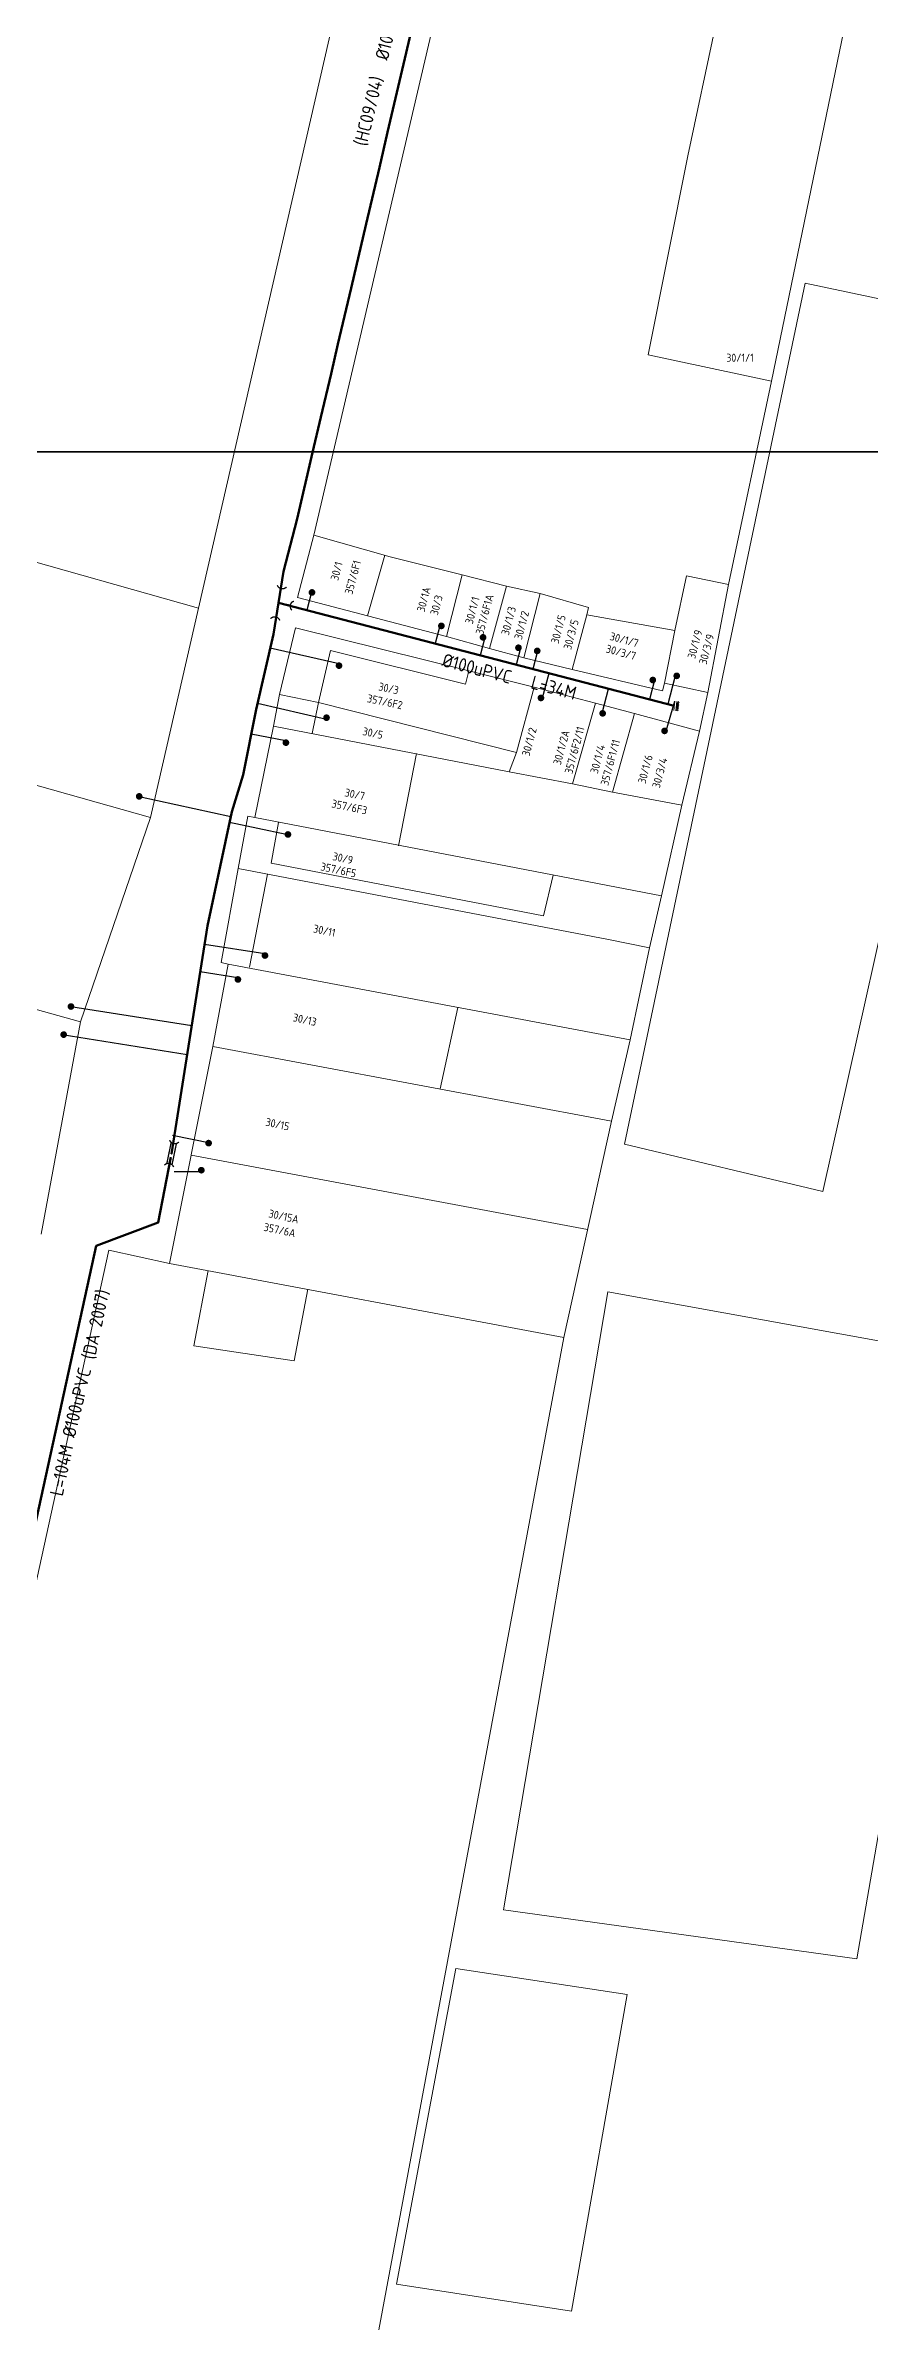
# Model space of a CAD drawing. Header units: inches. Extents: x 595615 to 1194060, y 1190840 to 2385448.
# Drawn here: x 596603.7 to 596665.5, y 1191500.4 to 1191671.1 of the extents above; entities that cross this region are included whole.
import ezdxf
from ezdxf.enums import TextEntityAlignment as Align

# ---------------------------------------------------------------- set-up
doc = ezdxf.new("R2010")
doc.units = ezdxf.units.IN
doc.header["$MEASUREMENT"] = 0
doc.layers.get('Defpoints').update_dxf_attribs({"color": 1})
for name, color, linetype, lineweight in [('Chitiet', 4, 'Continuous', 9), ('DN 100 uPVC', 4, 'Continuous', 50), ('DN 25 PE', 40, 'Continuous', 30), ('NAM-CDAI', 220, 'Continuous', 25), ('Nen_HTHANH-TP', 9, 'Continuous', 0), ('Nen_SN-HTHANH-TP_new', 7, 'Continuous', 0), ('Nen_SN_HTHANH_old', 9, 'Continuous', 0), ('Te', 4, 'Continuous', 15), ('TEXT PIPE', 3, 'Continuous', 25), ('TLK 15', 220, 'Continuous', 20)]:
    doc.layers.add(name, color=color, linetype=linetype, lineweight=lineweight)
doc.styles.add('Sonha_QTB', font='isocp.shx', dxfattribs={"height": 0.6, "bigfont": 'bigfont.shx'})
doc.styles.add('text', font='isocp2.shx')

# ---------------------------------------------------------------- blocks, each defined once
blk = doc.blocks.new('BIT')
at = {"layer": 'Chitiet', "ltscale": 100}
for p, q in [((0.35, 0), (-0.35, 0)), ((-0.3, -0.16), (-0.35, -0.21)), ((0.35, -0.16), (-0.35, -0.16)), ((-0.18, -0.16), (-0.34, -0.33)), ((-0.06, -0.16), (-0.22, -0.33)), ((0.07, -0.16), (-0.09, -0.33)), ((0.19, -0.16), (0.03, -0.33)), ((0.32, -0.16), (0.15, -0.33)), ((0.35, -0.25), (0.28, -0.33))]:
    blk.add_line(p, q, dxfattribs=at)
blk = doc.blocks.new('TE1')
at = {"layer": 'Chitiet', "ltscale": 100, "const_width": 0.1}
for points in [[(-0.35, 1.28, 0.571257), (0.35, 1.28)], [(1.1, 0.35, 0.571257), (1.1, -0.35)], [(0.35, -1.28, 0.571257), (-0.35, -1.28)]]:
    blk.add_lwpolyline(points, format="xyb", dxfattribs=at)
for points in [[(0, -1.08), (0, 1.08)], [(0.9, 0), (0, 0)]]:
    blk.add_lwpolyline(points, dxfattribs=at)
blk = doc.blocks.new('TLK 15')
at = {"layer": 'TLK 15', "linetype": 'Continuous', "const_width": 0.25}
blk.add_lwpolyline([(-0.125, 0, 1), (0.125, 0, 1)], format="xyb", close=True, dxfattribs=at)
blk = doc.blocks.new('ONG NOI')
at = {"layer": 'Chitiet', "ltscale": 100, "const_width": 0.1}
for points in [[(-0.95, -0.35, 0.571257), (-0.95, 0.35)], [(0.97, 0.35, 0.571257), (0.97, -0.35)]]:
    blk.add_lwpolyline(points, format="xyb", dxfattribs=at)
for points in [[(0.83, 0.2), (-0.8, 0.2)], [(0.83, -0.2), (-0.8, -0.2)]]:
    blk.add_lwpolyline(points, dxfattribs=at)

msp = doc.modelspace()

# ---------------------------------------------------------------- linework, layer by layer
at = {"layer": 'Defpoints'}
for points in [[(597361.233, 1191640.651), (597361.233, 1192441.604), (596228.852, 1192441.604), (596228.852, 1191640.651)], [(597361.233, 1190839.699), (597361.233, 1191640.651), (596228.852, 1191640.651), (596228.852, 1190839.699)]]:
    msp.add_lwpolyline(points, close=True, dxfattribs=at)
at = {"layer": 'DN 100 uPVC'}
for points in [[(596636.338, 1191696.61), (596635.432, 1191691.559), (596634.57, 1191686.687), (596633.423, 1191681.789), (596631.951, 1191675.502), (596630.693, 1191670.133), (596629.402, 1191664.619), (596628.779, 1191661.958), (596627.79, 1191657.738), (596626.66, 1191652.914), (596625.677, 1191648.717), (596625.158, 1191646.499), (596624.394, 1191643.235), (596623.777, 1191640.604), (596622.609, 1191635.618), (596621.594, 1191631.674), (596620.843, 1191626.97), (596619.55, 1191621.334), (596618.56, 1191616.426), (596617.72, 1191613.642), (596615.891, 1191605.09), (596613.197, 1191588.015), (596613.197, 1191588.015)], [(596621.218, 1191629.322), (596650.899, 1191621.588)], [(596613.147, 1191587.758), (596612.196, 1191582.846), (596607.543, 1191581.105), (596602.384, 1191557.569), (596571.967, 1191566.559), (596565.999, 1191568.656), (596560.533, 1191570.43), (596541.897, 1191576.551)]]:
    msp.add_lwpolyline(points, dxfattribs=at)
at = {"layer": 'DN 25 PE'}
for p, q in [((596623.726, 1191630.227), (596623.346, 1191628.767)), ((596633.306, 1191627.592), (596632.959, 1191626.263)), ((596636.68, 1191626.734), (596636.328, 1191625.385)), ((596625.755, 1191624.736), (596620.602, 1191625.918)), ((596639.336, 1191625.828), (596639.036, 1191624.679)), ((596640.616, 1191625.594), (596640.293, 1191624.352)), ((596641.022, 1191622.19), (596641.503, 1191624.036)), ((596649.411, 1191623.534), (596649.031, 1191622.075)), ((596650.958, 1191623.847), (596650.403, 1191621.717)), ((596624.817, 1191620.584), (596619.65, 1191621.77)), ((596645.525, 1191621.159), (596645.971, 1191622.872)), ((596650.292, 1191619.721), (596650.933, 1191621.937)), ((596621.771, 1191618.962), (596619.177, 1191619.485)), ((596610.769, 1191614.808), (596617.648, 1191613.308)), ((596621.799, 1191611.952), (596617.552, 1191612.86)), ((596620.202, 1191603), (596615.674, 1191603.714)), ((596618.171, 1191601.205), (596615.348, 1191601.65)), ((596605.652, 1191599.051), (596614.713, 1191597.621)), ((596604.98, 1191596.944), (596614.372, 1191595.462)), ((596616.1, 1191588.807), (596613.274, 1191589.391)), ((596615.428, 1191586.653), (596613.392, 1191586.653))]:
    msp.add_line(p, q, dxfattribs=at)
at = {"layer": 'Nen_HTHANH-TP', "linetype": 'Continuous'}
for p, q in [((596630.667, 1191696.302), (596615.211, 1191628.92)), ((596637.858, 1191694.148), (596623.866, 1191634.407)), ((596658.177, 1191645.944), (596664.473, 1191676.41)), ((596651.904, 1191662.839), (596653.986, 1191672.601)), ((596651.904, 1191662.839), (596648.936, 1191647.917)), ((596647.173, 1191588.736), (596660.701, 1191653.296)), ((596660.701, 1191653.296), (596676.484, 1191649.969)), ((596662.026, 1191585.178), (596676.484, 1191649.969)), ((596648.936, 1191647.917), (596658.177, 1191645.944)), ((596654.97, 1191630.692), (596658.177, 1191645.944)), ((596582.803, 1191638.104), (596615.211, 1191628.92)), ((596623.866, 1191634.407), (596622.63, 1191629.726)), ((596623.866, 1191634.407), (596629.598, 1191632.781)), ((596629.598, 1191632.781), (596634.989, 1191631.426)), ((596633.813, 1191626.795), (596634.989, 1191631.426)), ((596634.989, 1191631.426), (596638.31, 1191630.568)), ((596637.043, 1191625.907), (596638.31, 1191630.568)), ((596638.31, 1191630.568), (596640.85, 1191630.01)), ((596640.85, 1191630.01), (596639.614, 1191625.199)), ((596644.451, 1191628.983), (596640.85, 1191630.01)), ((596651.819, 1191631.339), (596650.942, 1191627.249)), ((596654.97, 1191630.692), (596651.819, 1191631.339)), ((596653.406, 1191622.591), (596654.97, 1191630.692)), ((596615.211, 1191628.92), (596611.614, 1191613.227)), ((596622.63, 1191629.726), (596633.813, 1191626.795)), ((596643.245, 1191624.312), (596644.331, 1191628.433)), ((596644.331, 1191628.433), (596644.451, 1191628.983)), ((596644.331, 1191628.433), (596650.942, 1191627.249)), ((596621.286, 1191622.455), (596622.502, 1191627.446)), ((596622.502, 1191627.446), (596635.485, 1191624.216)), ((596633.813, 1191626.795), (596637.043, 1191625.907)), ((596650.942, 1191627.249), (596650.165, 1191623.308)), ((596625.113, 1191625.758), (596624.207, 1191621.837)), ((596625.113, 1191625.758), (596635.236, 1191623.226)), ((596639.614, 1191625.199), (596637.043, 1191625.907)), ((596639.614, 1191625.199), (596643.245, 1191624.312)), ((596635.236, 1191623.226), (596635.485, 1191624.216)), ((596635.485, 1191624.216), (596640.386, 1191623.01)), ((596650.016, 1191622.718), (596643.245, 1191624.312)), ((596650.165, 1191623.308), (596650.016, 1191622.718)), ((596650.165, 1191623.308), (596653.406, 1191622.591)), ((596611.614, 1191613.227), (596577.066, 1191622.979)), ((596620.838, 1191620.064), (596621.286, 1191622.455)), ((596624.207, 1191621.837), (596621.286, 1191622.455)), ((596624.207, 1191621.837), (596623.749, 1191619.517)), ((596639.06, 1191618.109), (596624.207, 1191621.837)), ((596640.386, 1191623.01), (596639.06, 1191618.109)), ((596640.386, 1191623.01), (596644.997, 1191621.804)), ((596644.997, 1191621.804), (596643.252, 1191615.742)), ((596647.907, 1191621.016), (596644.997, 1191621.804)), ((596652.788, 1191619.7), (596653.406, 1191622.591)), ((596619.434, 1191613.223), (596620.838, 1191620.064)), ((596638.511, 1191616.659), (596620.838, 1191620.064)), ((596646.272, 1191615.135), (596647.907, 1191621.016)), ((596647.907, 1191621.016), (596652.788, 1191619.7)), ((596652.788, 1191619.7), (596651.473, 1191614.149)), ((596631.57, 1191618.013), (596630.225, 1191611.092)), ((596638.511, 1191616.659), (596639.06, 1191618.109)), ((596643.252, 1191615.742), (596638.511, 1191616.659)), ((596643.252, 1191615.742), (596646.272, 1191615.135)), ((596651.473, 1191614.149), (596646.272, 1191615.135)), ((596611.614, 1191613.227), (596606.366, 1191597.893)), ((596618.914, 1191613.313), (596618.197, 1191609.412)), ((596619.434, 1191613.223), (596618.914, 1191613.313)), ((596649.928, 1191607.348), (596619.434, 1191613.223)), ((596621.204, 1191612.845), (596620.666, 1191609.804)), ((596651.473, 1191614.149), (596649.928, 1191607.348)), ((596616.922, 1191602.351), (596618.197, 1191609.412)), ((596618.197, 1191609.412), (596645.951, 1191604.075)), ((596620.666, 1191609.804), (596641.1, 1191605.851)), ((596619.053, 1191601.993), (596620.397, 1191608.984)), ((596641.1, 1191605.851), (596641.817, 1191608.901)), ((596572.598, 1191607.325), (596606.366, 1191597.893)), ((596649.041, 1191603.447), (596649.928, 1191607.348)), ((596645.951, 1191604.075), (596649.041, 1191603.447)), ((596649.041, 1191603.447), (596647.577, 1191596.556)), ((596616.297, 1191596.041), (596617.442, 1191602.222)), ((596617.442, 1191602.222), (596616.922, 1191602.351)), ((596647.577, 1191596.556), (596617.442, 1191602.222)), ((596603.419, 1191581.97), (596606.366, 1191597.893)), ((596634.655, 1191598.985), (596633.35, 1191592.884)), ((596616.297, 1191596.041), (596613.051, 1191579.788)), ((596646.182, 1191590.445), (596616.297, 1191596.041)), ((596647.577, 1191596.556), (596646.182, 1191590.445)), ((596642.615, 1191574.232), (596646.182, 1191590.445)), ((596647.173, 1191588.736), (596662.026, 1191585.178)), ((596602.91, 1191555.3), (596608.49, 1191580.774)), ((596608.49, 1191580.774), (596613.051, 1191579.788)), ((596613.051, 1191579.788), (596642.615, 1191574.232)), ((596614.876, 1191573.619), (596615.941, 1191579.25)), ((596622.396, 1191572.486), (596623.412, 1191577.846)), ((596638.08, 1191531.308), (596645.922, 1191577.645)), ((596645.922, 1191577.645), (596672.386, 1191572.866)), ((596614.876, 1191573.619), (596622.396, 1191572.486)), ((596642.615, 1191574.232), (596615.91, 1191431.16)), ((596672.386, 1191572.866), (596664.593, 1191527.64)), ((596664.593, 1191527.64), (596638.08, 1191531.308)), ((596634.503, 1191526.905), (596630.072, 1191503.232)), ((596647.375, 1191524.956), (596634.503, 1191526.905)), ((596643.184, 1191501.212), (596647.375, 1191524.956)), ((596630.072, 1191503.232), (596643.184, 1191501.212))]:
    msp.add_line(p, q, dxfattribs=at)
msp.add_lwpolyline([(596627.887, 1191628.348), (596629.178, 1191632.9)], dxfattribs=at)
at = {"layer": 'Nen_HTHANH-TP'}
msp.add_lwpolyline([(596614.674, 1191587.914), (596644.399, 1191582.338)], dxfattribs=at)

# ---------------------------------------------------------------- block references
at = {"layer": 'Chitiet'}
for name, p, rotation in [('BIT', (596650.899, 1191621.588), 84.42190585034282), ('ONG NOI', (596613.197, 1191588.015), 78.31590750524997)]:
    msp.add_blockref(name, p, dxfattribs=dict(at, rotation=rotation))
at = {"layer": 'Te', "rotation": 348.6916241847673}
msp.add_blockref('TE1', (596621.218, 1191629.322), dxfattribs=at)
at = {"layer": 'TLK 15', "rotation": 359.9999999934133}
for p in [(596623.726, 1191630.102), (596633.431, 1191627.592), (596636.555, 1191626.734), (596625.755, 1191624.611), (596639.211, 1191625.953), (596640.616, 1191625.719), (596649.286, 1191623.534), (596651.083, 1191623.847), (596640.897, 1191622.19), (596624.817, 1191620.709), (596645.525, 1191621.034), (596650.167, 1191619.721), (596621.771, 1191618.837), (596621.924, 1191611.952), (596620.202, 1191602.875), (596618.171, 1191601.08), (596605.652, 1191599.051), (596605.105, 1191596.944), (596615.975, 1191588.807), (596615.428, 1191586.778)]:
    msp.add_blockref('TLK 15', p, dxfattribs=at)
at = {"layer": 'TLK 15'}
for p in [(596623.726, 1191630.102), (596633.431, 1191627.592), (596636.555, 1191626.734), (596625.755, 1191624.611), (596639.211, 1191625.953), (596640.616, 1191625.719), (596649.286, 1191623.534), (596651.083, 1191623.847), (596640.897, 1191622.19), (596624.817, 1191620.709), (596645.525, 1191621.034), (596650.167, 1191619.721), (596621.771, 1191618.837), (596610.769, 1191614.808), (596621.924, 1191611.952), (596620.202, 1191602.875), (596618.171, 1191601.08), (596605.652, 1191599.051), (596605.105, 1191596.944), (596615.975, 1191588.807), (596615.428, 1191586.778)]:
    msp.add_blockref('TLK 15', p, dxfattribs=at)

# ---------------------------------------------------------------- texts
at = {"layer": 'NAM-CDAI', "style": 'text'}
for s, rotation, p in [('(HC09/04)', 76.10773, (596627.82, 1191663.509)), ('L=34M', 345.02611, (596640.071, 1191622.921)), ('(DA 2007)', 77.92651, (596607.435, 1191572.528)), ('L=104M', 77.92651, (596605.025, 1191562.283))]:
    msp.add_text(s, height=1, rotation=rotation, dxfattribs=at).set_placement(p)
at = {"layer": 'Nen_SN-HTHANH-TP_new', "style": 'Sonha_QTB'}
for s, rotation, p in [('30/1/1', 0.04623, (596655.828, 1191647.703)), ('30/1', 75.04623, (596625.574, 1191631.702)), ('30/1A', 75.04623, (596632.113, 1191629.582)), ('30/1/1', 75.04623, (596635.75, 1191628.761)), ('30/1/3', 75.04623, (596638.473, 1191627.978)), ('30/1/5', 75.04623, (596642.202, 1191627.347)), ('30/1/7', 344.73454, (596647.142, 1191626.552)), ('30/1/9', 75.04623, (596652.445, 1191626.218)), ('30/3', 348.10495, (596629.473, 1191622.909)), ('30/5', 348.10495, (596628.29, 1191619.553)), ('30/1/2', 75.04623, (596640.021, 1191618.901)), ('30/1/2A', 75.04623, (596642.432, 1191618.474)), ('30/1/4', 75.04623, (596645.148, 1191617.608)), ('30/1/6', 75.04623, (596648.723, 1191616.851)), ('30/7', 348.10495, (596626.94, 1191614.965)), ('30/9', 347.89145, (596626.044, 1191610.173)), ('30/11', 347.89145, (596624.657, 1191604.738)), ('30/13', 347.89145, (596623.186, 1191598.065)), ('30/15', 347.89145, (596621.14, 1191590.225)), ('30/15A', 347.89145, (596621.61, 1191583.307))]:
    msp.add_text(s, height=0.6, rotation=rotation, dxfattribs=at).set_placement(p, align=Align.MIDDLE)
at = {"layer": 'Nen_SN_HTHANH_old', "style": 'Sonha_QTB'}
for s, rotation, p in [('357/6F1', 75.04623, (596626.792, 1191631.238)), ('30/3', 75.04623, (596633.06, 1191629.151)), ('357/6F1A', 75.04623, (596636.672, 1191628.449)), ('30/1/2', 75.04623, (596639.451, 1191627.644)), ('30/3/5', 75.04623, (596643.158, 1191626.948)), ('30/3/9', 75.04623, (596653.315, 1191625.846)), ('30/3/7', 344.73454, (596646.9, 1191625.607)), ('357/6F2', 348.10495, (596629.198, 1191621.902)), ('357/6F2/11', 75.04623, (596643.417, 1191618.275)), ('357/6F1/11', 75.04623, (596646.097, 1191617.348)), ('30/3/4', 75.04623, (596649.809, 1191616.575)), ('357/6F3', 348.10495, (596626.536, 1191614.012)), ('357/6F5', 348.10495, (596625.711, 1191609.29)), ('357/6A', 348.10495, (596621.309, 1191582.285))]:
    msp.add_text(s, height=0.6, rotation=rotation, dxfattribs=at).set_placement(p, align=Align.MIDDLE)
at = {"layer": 'TEXT PIPE', "style": 'text'}
for rotation, p in [(75.77262, (596629.413, 1191669.955)), (345.35801, (596633.41, 1191624.581)), (76.4312, (596605.943, 1191566.67))]:
    msp.add_text('%%c100uPVC', height=1, rotation=rotation, dxfattribs=at).set_placement(p)

doc.saveas('drawing.dxf')
